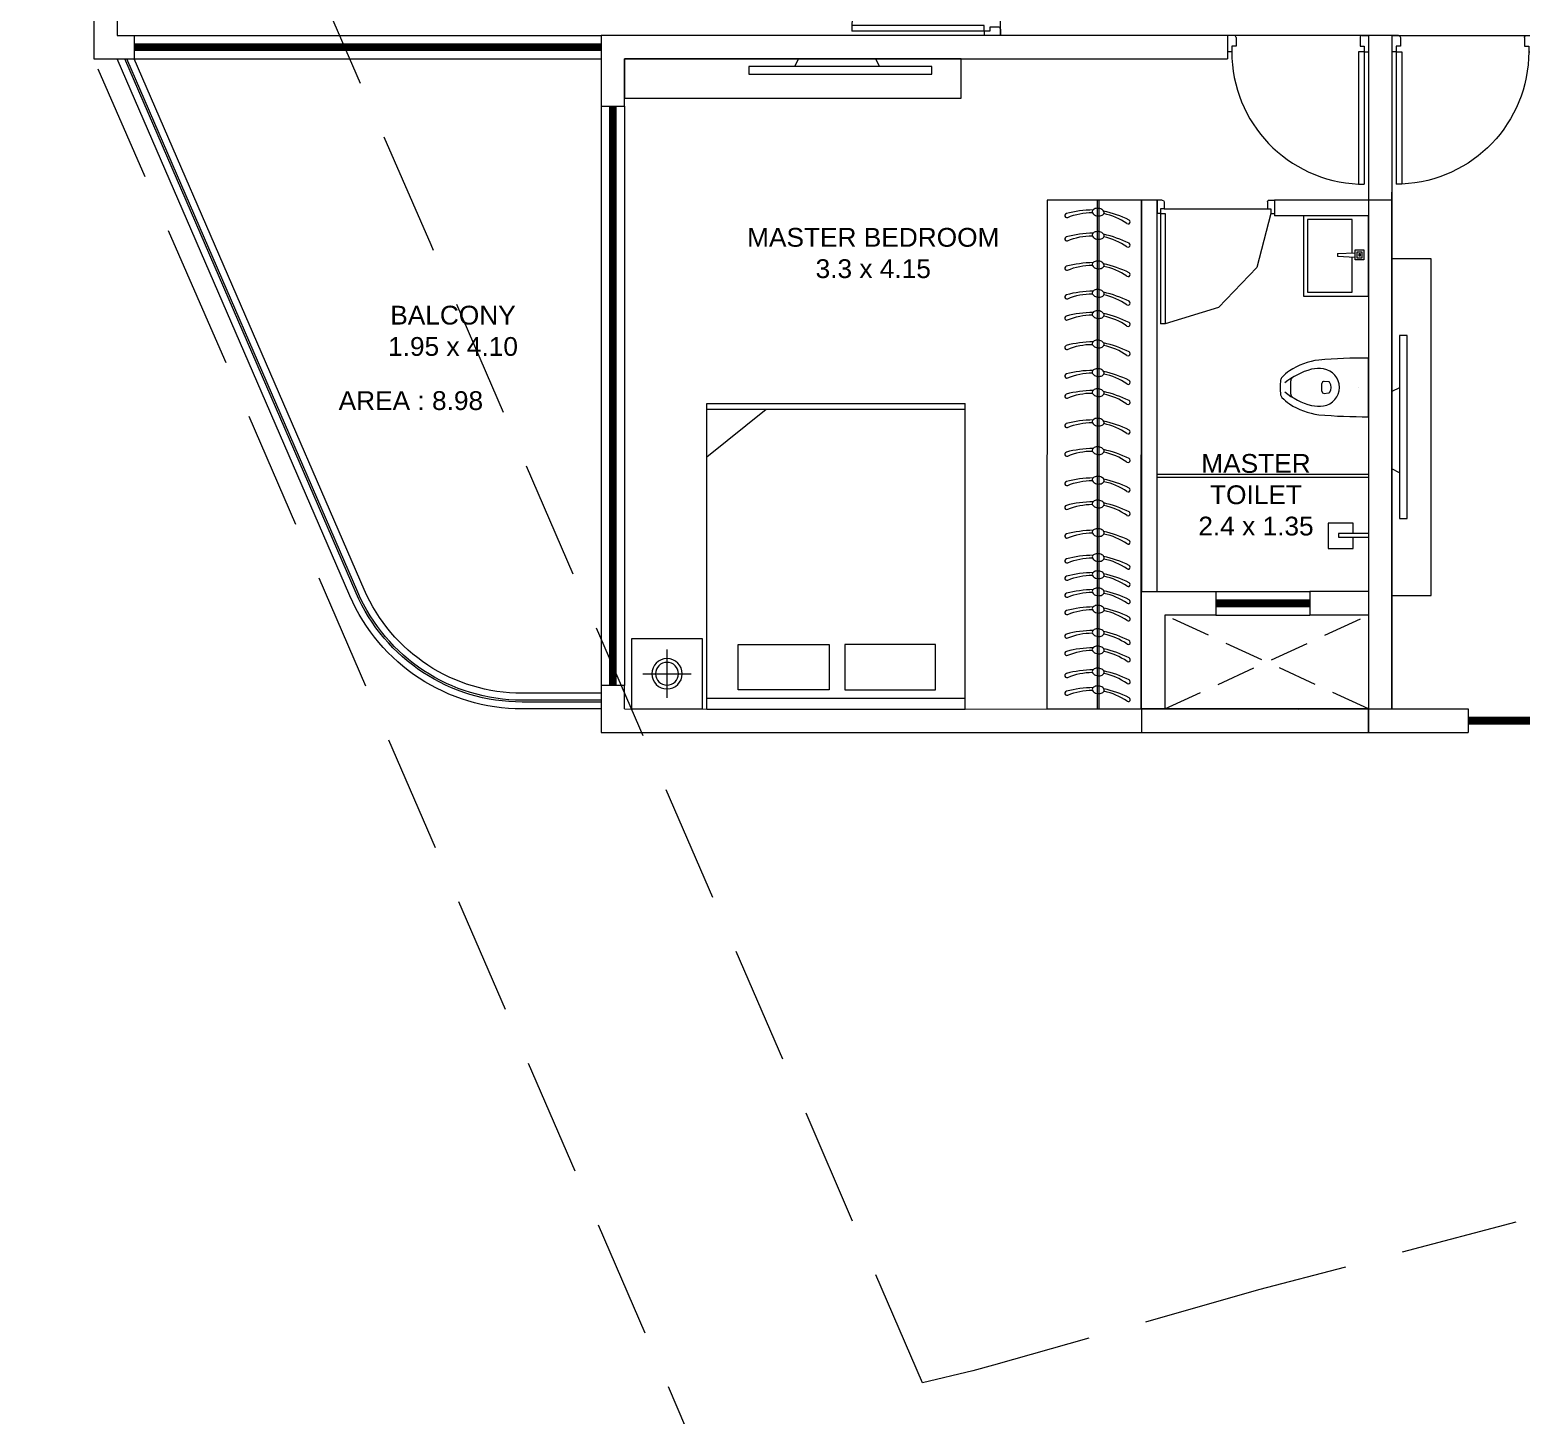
# Model space of a CAD drawing. Header units: inches. Extents: x 27644242 to 29005101, y -955243 to 216979.
# Drawn here: x 28705045 to 28714567, y -441429 to -432581 of the extents above; entities that cross this region are included whole.
import ezdxf

# ---------------------------------------------------------------- set-up
doc = ezdxf.new("R2010")
doc.units = ezdxf.units.IN
doc.header["$MEASUREMENT"] = 0
doc.set_wipeout_variables(frame=1)
for name, pattern in [('01-Xref Col Podium Lvl-1$0$HIDDEN', [0.375, 0.25, -0.125]), ('DASHED2', [0.375, 0.25, -0.125]), ('HIDDEN', [0.375, 0.25, -0.125])]:
    doc.linetypes.add(name, pattern=pattern)
for name, color, linetype, lineweight in [('AHC-A-DUCT', 14, 'HIDDEN', 5), ('DOOR', 4, 'Continuous', 0), ('DOORS', 1, 'Continuous', 9), ('ELEVATION', 40, 'Continuous', 13), ('FURN', 250, 'Continuous', 0), ('RVA Site Boundary', 17, 'Continuous', 15), ('WALL', 7, 'Continuous', 20), ('WINDOW', 162, 'Continuous', 13)]:
    doc.layers.add(name, color=color, linetype=linetype, lineweight=lineweight)
doc.layers.add('text', color=7, linetype='Continuous')
doc.styles.add('AMITS', font='arial.ttf')

# ---------------------------------------------------------------- blocks, each defined once
blk = doc.blocks.new('frerfdefr')
at = {"layer": 'FURN'}
for p, q in [((28735034.4, -3889.7), (28734433.5, -3889.9, 0)), ((28734433.5, -7140.2, 0), (28734434.3, -3889.9, 0)), ((28734753.1, -7140, 0), (28734753.4, -3889.8, 0)), ((28734765.1, -7140, 0), (28734765.4, -3889.7, 0)), ((28735033.5, -7139.9, 0), (28735034.3, -3889.7, 0)), ((28735034.4, -7139.9, 0), (28734433.5, -7140.2, 0))]:
    blk.add_line(p, q, dxfattribs=at)
at = {"layer": 'FURN', "extrusion": (6.40542e-09, -9.36485e-09, 1)}
for points in [[(28734725.7, -3952.6, 0.057952), (28734555.1, -3975.8, 1.08017), (28734563.6, -4000.8, -0.102886), (28734721.1, -3968.8, -0.821198)], [(28734725.6, -4101.2, 0.057952), (28734554.9, -4124.4, 1.08017), (28734563.4, -4149.4, -0.102886), (28734720.9, -4117.4, -0.821198)], [(28734725.6, -4289.2, 0.057952), (28734555, -4312.4, 1.08017), (28734563.5, -4337.4, -0.102886), (28734721, -4305.4, -0.821198)], [(28734725.7, -4471.5, 0.057952), (28734555.1, -4494.7, 1.08017), (28734563.6, -4519.6, -0.102886), (28734721.1, -4487.7, -0.821198)], [(28734725.6, -4606.8, 0.057952), (28734554.9, -4630, 1.08017), (28734563.4, -4654.9, -0.102886), (28734720.9, -4623, -0.821198)], [(28734725.6, -4794.8, 0.057952), (28734555, -4818, 1.08017), (28734563.5, -4842.9, -0.102886), (28734721, -4811, -0.821198)], [(28734725.7, -4977, 0.057952), (28734555.1, -5000.3, 1.08017), (28734563.6, -5025.2, -0.102886), (28734721.1, -4993.2, -0.821198)], [(28734725.6, -5105.7, 0.057952), (28734554.9, -5128.9, 1.08017), (28734563.4, -5153.9, -0.102886), (28734720.9, -5121.9, -0.821198)], [(28734725.6, -5293.7, 0.057952), (28734555, -5316.9, 1.08017), (28734563.5, -5341.9, -0.102886), (28734721, -5309.9, -0.821198)], [(28734725.7, -5475.9, 0.057952), (28734555.1, -5499.2, 1.08017), (28734563.6, -5524.1, -0.102886), (28734721.1, -5492.2, -0.821198)], [(28734725.8, -5664.2, 0.057952), (28734555.2, -5687.4, 1.08017), (28734563.7, -5712.4, -0.102886), (28734721.2, -5680.4, -0.821198)], [(28734725.9, -5816.4, 0.057952), (28734555.2, -5839.7, 1.08017), (28734563.7, -5864.6, -0.102886), (28734721.2, -5832.7, -0.821198)], [(28734725.9, -5998.7, 0.057952), (28734555.3, -6021.9, 1.08017), (28734563.8, -6046.9, -0.102886), (28734721.3, -6014.9, -0.821198)], [(28734726, -6158.1, 0.057952), (28734555.4, -6181.3, 1.08017), (28734563.9, -6206.2, -0.102886), (28734721.4, -6174.3, -0.821198)], [(28734726.1, -6268.6, 0.057952), (28734555.4, -6291.9, 1.08017), (28734563.9, -6316.8, -0.102886), (28734721.4, -6284.9, -0.821198)], [(28734726.1, -6377.4, 0.057952), (28734555.5, -6400.7, 1.08017), (28734564, -6425.6, -0.102886), (28734721.5, -6393.6, -0.821198)], [(28734726.2, -6488, 0.057952), (28734555.5, -6511.2, 1.08017), (28734564, -6536.2, -0.102886), (28734721.5, -6504.2, -0.821198)], [(28734726.1, -6637.9, 0.057952), (28734555.5, -6661.2, 1.08017), (28734564, -6686.1, -0.102886), (28734721.5, -6654.1, -0.821198)], [(28734726.2, -6748.5, 0.057952), (28734555.5, -6771.7, 1.08017), (28734564, -6796.7, -0.102886), (28734721.5, -6764.7, -0.821198)], [(28734726.1, -6889.4, 0.057952), (28734555.5, -6912.7, 1.08017), (28734564, -6937.6, -0.102886), (28734721.5, -6905.6, -0.821198)], [(28734726.2, -7003, 0.057952), (28734555.5, -7026.2, 1.08017), (28734564, -7051.2, -0.102886), (28734721.5, -7019.2, -0.821198)]]:
    blk.add_lwpolyline(points, format="xyb", dxfattribs=at)
for points in [[(28734720.6, -3962.9, 0.144333), (28734722.2, -3971.8, 0.107177), (28734729.9, -3981.2, 0.077818), (28734741, -3987.5, 0.065016), (28734755.9, -3991.1, 0.065016), (28734771.2, -3990.7, 0.077818), (28734783.4, -3986.7, 0.107177), (28734792.8, -3979.1, 0.144333), (28734796.2, -3970.7, 0.144333), (28734794.6, -3961.8, 0.107177), (28734786.9, -3952.4, 0.077818), (28734775.8, -3946.1, 0.065016), (28734760.9, -3942.5, 0.065016), (28734745.6, -3943, 0.077818), (28734733.4, -3946.9, 0.107177), (28734724, -3954.5, 0.144333)], [(28734720.4, -4111.5, 0.144333), (28734722.1, -4120.5, 0.107177), (28734729.7, -4129.8, 0.077818), (28734740.9, -4136.2, 0.065016), (28734755.7, -4139.7, 0.065016), (28734771, -4139.3, 0.077818), (28734783.2, -4135.3, 0.107177), (28734792.6, -4127.7, 0.144333), (28734796.1, -4119.3, 0.144333), (28734794.4, -4110.4, 0.107177), (28734786.8, -4101, 0.077818), (28734775.6, -4094.7, 0.065016), (28734760.7, -4091.2, 0.065016), (28734745.5, -4091.6, 0.077818), (28734733.3, -4095.5, 0.107177), (28734723.9, -4103.1, 0.144333)], [(28734720.5, -4299.5, 0.144333), (28734722.2, -4308.5, 0.107177), (28734729.8, -4317.8, 0.077818), (28734740.9, -4324.2, 0.065016), (28734755.8, -4327.7, 0.065016), (28734771.1, -4327.3, 0.077818), (28734783.3, -4323.3, 0.107177), (28734792.7, -4315.7, 0.144333), (28734796.2, -4307.3, 0.144333), (28734794.5, -4298.4, 0.107177), (28734786.8, -4289, 0.077818), (28734775.7, -4282.7, 0.065016), (28734760.8, -4279.2, 0.065016), (28734745.5, -4279.6, 0.077818), (28734733.4, -4283.5, 0.107177), (28734723.9, -4291.1, 0.144333)], [(28734720.6, -4481.8, 0.144333), (28734722.2, -4490.7, 0.107177), (28734729.9, -4500.1, 0.077818), (28734741, -4506.4, 0.065016), (28734755.9, -4509.9, 0.065016), (28734771.2, -4509.5, 0.077818), (28734783.4, -4505.6, 0.107177), (28734792.8, -4498, 0.144333), (28734796.2, -4489.6, 0.144333), (28734794.6, -4480.7, 0.107177), (28734786.9, -4471.3, 0.077818), (28734775.8, -4464.9, 0.065016), (28734760.9, -4461.4, 0.065016), (28734745.6, -4461.8, 0.077818), (28734733.4, -4465.8, 0.107177), (28734724, -4473.4, 0.144333)], [(28734720.4, -4617.1, 0.144333), (28734722.1, -4626, 0.107177), (28734729.7, -4635.4, 0.077818), (28734740.9, -4641.7, 0.065016), (28734755.7, -4645.3, 0.065016), (28734771, -4644.8, 0.077818), (28734783.2, -4640.9, 0.107177), (28734792.6, -4633.3, 0.144333), (28734796.1, -4624.9, 0.144333), (28734794.4, -4616, 0.107177), (28734786.8, -4606.6, 0.077818), (28734775.6, -4600.3, 0.065016), (28734760.7, -4596.7, 0.065016), (28734745.5, -4597.1, 0.077818), (28734733.3, -4601.1, 0.107177), (28734723.9, -4608.7, 0.144333)], [(28734720.5, -4805.1, 0.144333), (28734722.2, -4814, 0.107177), (28734729.8, -4823.4, 0.077818), (28734740.9, -4829.7, 0.065016), (28734755.8, -4833.3, 0.065016), (28734771.1, -4832.8, 0.077818), (28734783.3, -4828.9, 0.107177), (28734792.7, -4821.3, 0.144333), (28734796.2, -4812.9, 0.144333), (28734794.5, -4804, 0.107177), (28734786.8, -4794.6, 0.077818), (28734775.7, -4788.3, 0.065016), (28734760.8, -4784.7, 0.065016), (28734745.5, -4785.1, 0.077818), (28734733.4, -4789.1, 0.107177), (28734723.9, -4796.7, 0.144333)], [(28734720.6, -4987.3, 0.144333), (28734722.2, -4996.3, 0.107177), (28734729.9, -5005.6, 0.077818), (28734741, -5012, 0.065016), (28734755.9, -5015.5, 0.065016), (28734771.2, -5015.1, 0.077818), (28734783.4, -5011.2, 0.107177), (28734792.8, -5003.5, 0.144333), (28734796.2, -4995.1, 0.144333), (28734794.6, -4986.2, 0.107177), (28734786.9, -4976.8, 0.077818), (28734775.8, -4970.5, 0.065016), (28734760.9, -4967, 0.065016), (28734745.6, -4967.4, 0.077818), (28734733.4, -4971.3, 0.107177), (28734724, -4979, 0.144333)], [(28734720.4, -5116, 0.144333), (28734722.1, -5124.9, 0.107177), (28734729.7, -5134.3, 0.077818), (28734740.9, -5140.6, 0.065016), (28734755.7, -5144.2, 0.065016), (28734771, -5143.8, 0.077818), (28734783.2, -5139.8, 0.107177), (28734792.6, -5132.2, 0.144333), (28734796.1, -5123.8, 0.144333), (28734794.4, -5114.9, 0.107177), (28734786.8, -5105.5, 0.077818), (28734775.6, -5099.2, 0.065016), (28734760.7, -5095.6, 0.065016), (28734745.5, -5096.1, 0.077818), (28734733.3, -5100, 0.107177), (28734723.9, -5107.6, 0.144333)], [(28734720.5, -5304, 0.144333), (28734722.2, -5312.9, 0.107177), (28734729.8, -5322.3, 0.077818), (28734740.9, -5328.6, 0.065016), (28734755.8, -5332.2, 0.065016), (28734771.1, -5331.8, 0.077818), (28734783.3, -5327.8, 0.107177), (28734792.7, -5320.2, 0.144333), (28734796.2, -5311.8, 0.144333), (28734794.5, -5302.9, 0.107177), (28734786.8, -5293.5, 0.077818), (28734775.7, -5287.2, 0.065016), (28734760.8, -5283.6, 0.065016), (28734745.5, -5284.1, 0.077818), (28734733.4, -5288, 0.107177), (28734723.9, -5295.6, 0.144333)], [(28734720.6, -5486.3, 0.144333), (28734722.2, -5495.2, 0.107177), (28734729.9, -5504.6, 0.077818), (28734741, -5510.9, 0.065016), (28734755.9, -5514.4, 0.065016), (28734771.2, -5514, 0.077818), (28734783.4, -5510.1, 0.107177), (28734792.8, -5502.4, 0.144333), (28734796.2, -5494.1, 0.144333), (28734794.6, -5485.1, 0.107177), (28734786.9, -5475.8, 0.077818), (28734775.8, -5469.4, 0.065016), (28734760.9, -5465.9, 0.065016), (28734745.6, -5466.3, 0.077818), (28734733.4, -5470.2, 0.107177), (28734724, -5477.9, 0.144333)], [(28734720.7, -5674.5, 0.144333), (28734722.3, -5683.4, 0.107177), (28734730, -5692.8, 0.077818), (28734741.1, -5699.1, 0.065016), (28734756, -5702.7, 0.065016), (28734771.3, -5702.3, 0.077818), (28734783.5, -5698.3, 0.107177), (28734792.9, -5690.7, 0.144333), (28734796.3, -5682.3, 0.144333), (28734794.7, -5673.4, 0.107177), (28734787, -5664, 0.077818), (28734775.9, -5657.7, 0.065016), (28734761, -5654.1, 0.065016), (28734745.7, -5654.6, 0.077818), (28734733.5, -5658.5, 0.107177), (28734724.1, -5666.1, 0.144333)], [(28734720.7, -5826.8, 0.144333), (28734722.4, -5835.7, 0.107177), (28734730, -5845.1, 0.077818), (28734741.2, -5851.4, 0.065016), (28734756.1, -5854.9, 0.065016), (28734771.4, -5854.5, 0.077818), (28734783.5, -5850.6, 0.107177), (28734792.9, -5842.9, 0.144333), (28734796.4, -5834.6, 0.144333), (28734794.7, -5825.6, 0.107177), (28734787.1, -5816.3, 0.077818), (28734775.9, -5809.9, 0.065016), (28734761.1, -5806.4, 0.065016), (28734745.8, -5806.8, 0.077818), (28734733.6, -5810.7, 0.107177), (28734724.2, -5818.4, 0.144333)], [(28734720.8, -6009, 0.144333), (28734722.5, -6017.9, 0.107177), (28734730.1, -6027.3, 0.077818), (28734741.3, -6033.6, 0.065016), (28734756.1, -6037.2, 0.065016), (28734771.4, -6036.8, 0.077818), (28734783.6, -6032.8, 0.107177), (28734793, -6025.2, 0.144333), (28734796.5, -6016.8, 0.144333), (28734794.8, -6007.9, 0.107177), (28734787.2, -5998.5, 0.077818), (28734776, -5992.2, 0.065016), (28734761.1, -5988.6, 0.065016), (28734745.8, -5989.1, 0.077818), (28734733.7, -5993, 0.107177), (28734724.3, -6000.6, 0.144333)], [(28734720.9, -6168.4, 0.144333), (28734722.5, -6177.3, 0.107177), (28734730.2, -6186.7, 0.077818), (28734741.3, -6193, 0.065016), (28734756.2, -6196.5, 0.065016), (28734771.5, -6196.1, 0.077818), (28734783.7, -6192.2, 0.107177), (28734793.1, -6184.6, 0.144333), (28734796.5, -6176.2, 0.144333), (28734794.9, -6167.3, 0.107177), (28734787.2, -6157.9, 0.077818), (28734776.1, -6151.5, 0.065016), (28734761.2, -6148, 0.065016), (28734745.9, -6148.4, 0.077818), (28734733.7, -6152.4, 0.107177), (28734724.3, -6160, 0.144333)], [(28734720.9, -6279, 0.144333), (28734722.6, -6287.9, 0.107177), (28734730.2, -6297.3, 0.077818), (28734741.4, -6303.6, 0.065016), (28734756.3, -6307.1, 0.065016), (28734771.5, -6306.7, 0.077818), (28734783.7, -6302.8, 0.107177), (28734793.1, -6295.1, 0.144333), (28734796.6, -6286.8, 0.144333), (28734794.9, -6277.8, 0.107177), (28734787.3, -6268.5, 0.077818), (28734776.1, -6262.1, 0.065016), (28734761.3, -6258.6, 0.065016), (28734746, -6259, 0.077818), (28734733.8, -6262.9, 0.107177), (28734724.4, -6270.6, 0.144333)], [(28734721, -6387.7, 0.144333), (28734722.6, -6396.7, 0.107177), (28734730.3, -6406, 0.077818), (28734741.4, -6412.4, 0.065016), (28734756.3, -6415.9, 0.065016), (28734771.6, -6415.5, 0.077818), (28734783.8, -6411.6, 0.107177), (28734793.2, -6403.9, 0.144333), (28734796.6, -6395.5, 0.144333), (28734795, -6386.6, 0.107177), (28734787.3, -6377.2, 0.077818), (28734776.2, -6370.9, 0.065016), (28734761.3, -6367.4, 0.065016), (28734746, -6367.8, 0.077818), (28734733.8, -6371.7, 0.107177), (28734724.4, -6379.4, 0.144333)], [(28734721, -6498.3, 0.144333), (28734722.7, -6507.2, 0.107177), (28734730.3, -6516.6, 0.077818), (28734741.5, -6523, 0.065016), (28734756.4, -6526.5, 0.065016), (28734771.6, -6526.1, 0.077818), (28734783.8, -6522.1, 0.107177), (28734793.2, -6514.5, 0.144333), (28734796.7, -6506.1, 0.144333), (28734795, -6497.2, 0.107177), (28734787.4, -6487.8, 0.077818), (28734776.2, -6481.5, 0.065016), (28734761.4, -6478, 0.065016), (28734746.1, -6478.4, 0.077818), (28734733.9, -6482.3, 0.107177), (28734724.5, -6489.9, 0.144333)], [(28734721, -6648.2, 0.144333), (28734722.6, -6657.2, 0.107177), (28734730.3, -6666.5, 0.077818), (28734741.4, -6672.9, 0.065016), (28734756.3, -6676.4, 0.065016), (28734771.6, -6676, 0.077818), (28734783.8, -6672.1, 0.107177), (28734793.2, -6664.4, 0.144333), (28734796.6, -6656, 0.144333), (28734795, -6647.1, 0.107177), (28734787.3, -6637.7, 0.077818), (28734776.2, -6631.4, 0.065016), (28734761.3, -6627.9, 0.065016), (28734746, -6628.3, 0.077818), (28734733.8, -6632.2, 0.107177), (28734724.4, -6639.9, 0.144333)], [(28734721, -6758.8, 0.144333), (28734722.7, -6767.7, 0.107177), (28734730.3, -6777.1, 0.077818), (28734741.5, -6783.5, 0.065016), (28734756.4, -6787, 0.065016), (28734771.6, -6786.6, 0.077818), (28734783.8, -6782.6, 0.107177), (28734793.2, -6775, 0.144333), (28734796.7, -6766.6, 0.144333), (28734795, -6757.7, 0.107177), (28734787.4, -6748.3, 0.077818), (28734776.2, -6742, 0.065016), (28734761.4, -6738.5, 0.065016), (28734746.1, -6738.9, 0.077818), (28734733.9, -6742.8, 0.107177), (28734724.5, -6750.4, 0.144333)], [(28734721, -6899.7, 0.144333), (28734722.6, -6908.7, 0.107177), (28734730.3, -6918, 0.077818), (28734741.4, -6924.4, 0.065016), (28734756.3, -6927.9, 0.065016), (28734771.6, -6927.5, 0.077818), (28734783.8, -6923.6, 0.107177), (28734793.2, -6915.9, 0.144333), (28734796.6, -6907.5, 0.144333), (28734795, -6898.6, 0.107177), (28734787.3, -6889.2, 0.077818), (28734776.2, -6882.9, 0.065016), (28734761.3, -6879.4, 0.065016), (28734746, -6879.8, 0.077818), (28734733.8, -6883.7, 0.107177), (28734724.4, -6891.4, 0.144333)], [(28734721, -7013.3, 0.144333), (28734722.7, -7022.2, 0.107177), (28734730.3, -7031.6, 0.077818), (28734741.5, -7038, 0.065016), (28734756.4, -7041.5, 0.065016), (28734771.6, -7041.1, 0.077818), (28734783.8, -7037.1, 0.107177), (28734793.2, -7029.5, 0.144333), (28734796.7, -7021.1, 0.144333), (28734795, -7012.2, 0.107177), (28734787.4, -7002.8, 0.077818), (28734776.2, -6996.5, 0.065016), (28734761.4, -6993, 0.065016), (28734746.1, -6993.4, 0.077818), (28734733.9, -6997.3, 0.107177), (28734724.5, -7004.9, 0.144333)]]:
    blk.add_lwpolyline(points, format="xyb", close=True, dxfattribs=at)
for centre, radius, start, end in [((28734627.1, -4686.1, 0.2), 745.3, 63.84974, 77.11662), ((28734716, -4363.1, 0.2), 394.6, 55.02139, 78.51845), ((28734627, -4834.7, 0.2), 745.3, 63.84974, 77.11662), ((28734715.8, -4511.7, 0.2), 394.6, 55.02139, 78.51845), ((28734627.1, -5022.7, 0.2), 745.3, 63.84974, 77.11662), ((28734715.9, -4699.7, 0.2), 394.6, 55.02139, 78.51845), ((28734627.1, -5205, 0.2), 745.3, 63.84974, 77.11662), ((28734716, -4882, 0.2), 394.6, 55.02139, 78.51845), ((28734627, -5340.3, 0.2), 745.3, 63.84974, 77.11662), ((28734715.8, -5017.3, 0.2), 394.6, 55.02139, 78.51845), ((28734627.1, -5528.3, 0.2), 745.3, 63.84974, 77.11662), ((28734715.9, -5205.3, 0.2), 394.6, 55.02139, 78.51845), ((28734627.1, -5710.5, 0.2), 745.3, 63.84974, 77.11662), ((28734716, -5387.5, 0.2), 394.6, 55.02139, 78.51845), ((28734627, -5839.2, 0.2), 745.3, 63.84974, 77.11662), ((28734715.8, -5516.2, 0.2), 394.6, 55.02139, 78.51845), ((28734627.1, -6027.2, 0.2), 745.3, 63.84974, 77.11662), ((28734715.9, -5704.2, 0.2), 394.6, 55.02139, 78.51845), ((28734627.1, -6209.5, 0.2), 745.3, 63.84974, 77.11662), ((28734716, -5886.4, 0.2), 394.6, 55.02139, 78.51845), ((28734627.2, -6397.7, 0.2), 745.3, 63.84974, 77.11662), ((28734716.1, -6074.7, 0.2), 394.6, 55.02139, 78.51845), ((28734627.3, -6550, 0.2), 745.3, 63.84974, 77.11662), ((28734716.2, -6226.9, 0.2), 394.6, 55.02139, 78.51845), ((28734627.4, -6732.2, 0.2), 745.3, 63.84974, 77.11662), ((28734716.2, -6409.2, 0.2), 394.6, 55.02139, 78.51845), ((28734627.4, -6891.6, 0.2), 745.3, 63.84974, 77.11662), ((28734716.3, -6568.6, 0.2), 394.6, 55.02139, 78.51845), ((28734627.5, -7002.2, 0.2), 745.3, 63.84974, 77.11662), ((28734716.4, -6679.1, 0.2), 394.6, 55.02139, 78.51845), ((28734627.5, -7110.9, 0.2), 745.3, 63.84974, 77.11662), ((28734716.4, -6787.9, 0.2), 394.6, 55.02139, 78.51845), ((28734627.6, -7221.5, 0.2), 745.3, 63.84974, 77.11662), ((28734716.4, -6898.5, 0.2), 394.6, 55.02139, 78.51845), ((28734950.2, -6564.4, 0.2), 13.2, 235.02116, 63.84954), ((28734627.5, -7371.4, 0.2), 745.3, 63.84974, 77.11662), ((28734716.4, -7048.4, 0.2), 394.6, 55.02139, 78.51845), ((28734627.6, -7482, 0.2), 745.3, 63.84974, 77.11662), ((28734950.2, -6714.3, 0.2), 13.2, 235.02116, 63.84954), ((28734716.4, -7159, 0.2), 394.6, 55.02139, 78.51845), ((28734950.2, -6824.9, 0.2), 13.2, 235.02116, 63.84954), ((28734627.5, -7622.9, 0.2), 745.3, 63.84974, 77.11662), ((28734716.4, -7299.9, 0.2), 394.6, 55.02139, 78.51845), ((28734627.6, -7736.5, 0.2), 745.3, 63.84974, 77.11662), ((28734716.4, -7413.5, 0.2), 394.6, 55.02139, 78.51845), ((28734950.2, -6965.8, 0.2), 13.2, 235.02116, 63.84954), ((28734950.2, -7079.4, 0.2), 13.2, 235.02116, 63.84954)]:
    blk.add_arc(centre, radius, start, end, dxfattribs=at)
blk = doc.blocks.new('TVVVV')
at = {"layer": 'FURN', "ltscale": 1000, "elevation": 0}
blk.add_lwpolyline([(-129.9, 740.3), (-82, 740.3), (-82, -428.6), (-129.9, -428.6)], close=True, dxfattribs=at)
for points in [[(-129.9, 446.7), (-178.7, 422)], [(-129.9, -95.7), (-178.7, -71)]]:
    blk.add_lwpolyline(points, dxfattribs=at)
blk = doc.blocks.new('A$C6E20521E-flat-1-flatten-1')
at = {"layer": 'DOORS', "color": 251}
for p, q in [((-63, 103.5), (-63, 948.9)), ((-63, 948.9), (-27, 948.9)), ((-27, 103.5), (-27, 948.9)), ((-900, 0), (-900, 103.5)), ((-873, 103.5), (-900, 103.5)), ((-873, 67.5), (-873, 103.5)), ((-27, 103.5), (-63, 103.5)), ((-27, 103.5), (0, 103.5)), ((-27, 67.5), (-27, 103.5)), ((0, 0), (0, 103.5)), ((0, 0), (-900, 0)), ((-846, 67.5), (-873, 67.5)), ((-846, 13.5), (-846, 67.5)), ((-54, 13.5), (-54, 67.5)), ((-54, 67.5), (-27, 67.5)), ((-859.5, 0), (-900, 0)), ((-40.5, 0), (0, 0))]:
    blk.add_line(p, q, dxfattribs=at)
at = {"layer": 'DOORS', "color": 251, "extrusion": (0, 0, -1)}
for centre, major_axis, start_param, end_param in [((-27, 103.5), (-729.3, -428.8), 0.531535, 2.059765), ((-859.5, 13.5), (-11.7, -6.7), 3.665191, 5.235988), ((-40.5, 13.5), (-11.7, -6.7), 5.235988, 6.806784)]:
    blk.add_ellipse(centre, major_axis=major_axis, ratio=1, start_param=start_param, end_param=end_param, dxfattribs=at)
blk = doc.blocks.new('A$C3D5F2F58')
at = {"color": 0, "linetype": 'ByBlock'}
blk.add_wipeout([(187.5, 0), (-187.5, 0), (-185.4, -124.8), (-182.6, -194.2), (-178.7, -263.3), (-175.9, -302), (-169.5, -348.6), (-150.7, -414.8), (-143.6, -432.7), (-131.4, -459.4), (-111.6, -495.4), (-106, -504.2), (-86.3, -529.7), (-71.8, -545.1), (-63.8, -552.7), (-55.8, -558), (-40.6, -562), (-22.7, -564.1), (3.1, -565), (29.6, -563.4), (46.7, -561), (55.8, -558), (74.2, -542.7), (100.9, -511.4), (135.4, -451.2), (158.3, -392.2), (171.2, -340), (178.9, -260.4), (185.1, -136.1), (187.4, -46)], dxfattribs=at)
for p, q in [((-187.5, 0), (187.5, 0)), ((0, -62.5), (0, -62.5)), ((-38.3, -282.4), (-35.8, -255.2)), ((35.8, -255.2), (38.3, -282.4)), ((-24.2, -298), (24.2, -298)), ((-42.5, -496.8), (42.5, -496.8))]:
    blk.add_line(p, q, dxfattribs=at)
at = {"color": 0, "linetype": 'ByBlock', "extrusion": (0, 0, -1)}
for centre, major_axis, ratio, start_param, end_param in [((3903, 5.3), (4087.6, 164.4), 0.940247, 3.100232, 3.182953), ((-3903, 5.4), (-4087.6, 164.4), 0.940247, 3.100232, 3.182953), ((0, -305.1), (84.4, 84.4), 1, 4.07333, 6.922251), ((-24.2, -283.7), (10, 10), 1, 2.356198, 4.018929), ((-27.3, -256), (6.03, 6.03), 1, 4.01894, 4.852375), ((0, -292.3), (-38.2, 38.2), 1, 0.139988, 1.430816), ((24.2, -283.7), (-10, 10), 1, 2.264265, 3.926995), ((27.3, -256), (6.03, 6.03), 1, -0.139979, 0.693472), ((275.8, -257.5), (321.4, 321.4), 1, 3.353441, 3.79389), ((86.9, -319.1), (146.6, 146.6), 1, 3.705861, 4.079165), ((326.3, -245.8), (-323.4, 323.4), 1, 4.816657, 5.23508), ((-326.3, -245.8), (-323.4, 323.4), 1, 2.618909, 3.037332), ((-275.8, -257.5), (-321.4, 321.4), 1, 2.489302, 2.929752), ((-86.9, -319.1), (-146.6, 146.6), 1, 2.204028, 2.577331), ((119.3, -350.5), (192.8, 192.8), 1, 3.092098, 3.328462), ((-40.9, -527.4), (24.1, 24.1), 1, 2.528301, 3.092099), ((-42.5, -474.1), (16.1, 16.1), 1, 2.356198, 3.387836), ((0, -292.3), (-192.8, 192.8), 1, 3.75489, 4.099099), ((42.5, -474.1), (16.1, 16.1), 1, 1.324559, 2.356198), ((40.9, -527.4), (24.1, 24.1), 1, 1.620298, 2.184095), ((-119.3, -350.5), (192.8, 192.8), 1, 1.383935, 1.620298)]:
    blk.add_ellipse(centre, major_axis=major_axis, ratio=ratio, start_param=start_param, end_param=end_param, dxfattribs=at)
blk = doc.blocks.new('A$C3E645E75')
at = {"extrusion": (0, 0, -1), "zscale": -0.9999999999999998, "rotation": 179.9999999999989}
blk.add_blockref('A$C3D5F2F58', (0, 0), dxfattribs=at)
blk = doc.blocks.new('A$C3C731254-flat-1')
at = {"layer": 'FURN'}
for p, q in [((-77430.4, -2820), (-77430.7, -2801.7)), ((-77430.4, -2801.7), (-77317.9, -2797)), ((-77430.4, -2820), (-77317.9, -2824.7))]:
    blk.add_line(p, q, dxfattribs=at)
for points in [[(-77233.3, -3060.6), (-77647.7, -3060.6), (-77647.7, -2547.5), (-77233.3, -2547.5)], [(-77262.7, -2843), (-77262.7, -2778.3), (-77317.9, -2778.3), (-77317.9, -2843)], [(-77275, -2830.8), (-77275, -2790.5), (-77305.7, -2790.5), (-77305.7, -2830.8)], [(-77287.2, -2818.6), (-77287.2, -2802.7), (-77293.4, -2802.7), (-77293.4, -2818.6)]]:
    blk.add_lwpolyline(points, close=True, dxfattribs=at)
blk.add_lwpolyline([(-77338.5, -2823.8), (-77338.5, -3036.2), (-77623.2, -3036.2), (-77623.2, -2571.9), (-77338.5, -2571.9), (-77338.5, -2797.8)], dxfattribs=at)
blk = doc.blocks.new('A$C3A956F37-flat-1')
at = {"layer": 'FURN'}
blk.add_line((-168.3, 90.2), (0, 90.2), dxfattribs=at)
for points in [[(-97.1, 66.7), (-97.1, 0), (-258.5, 0), (-258.5, 161.4), (-97.1, 161.4), (-97.1, 90.2)], [(0, 67.1), (-191.4, 67.1), (-191.4, 90.2), (-168.3, 90.2)]]:
    blk.add_lwpolyline(points, dxfattribs=at)
blk = doc.blocks.new('edddew234')
at = {"layer": 'FURN', "linetype": 'Continuous', "extrusion": (5.00305e-08, 8.66553e-08, 1)}
for p, q in [((1390.9, 2058.4, 0), (1390.9, 1749.7, 0)), ((1545.3, 1904, 0), (1236.6, 1904, 0))]:
    blk.add_line(p, q, dxfattribs=at)
at = {"layer": 'FURN', "ltscale": 0.05, "extrusion": (5.00305e-08, 8.66553e-08, 1)}
for p, q in [((1615.9, 1650, 0), (-334.1, 1650, 0)), ((-334.1, 1650, 0), (-334.1, 0, 0)), ((5.5, 1650, 0), (-299.5, 1271.1, 0)), ((-299.5, 1650, 0), (-299.5, 0, 0)), ((1546.7, 1650, 0), (1546.7, 0, 0)), ((1615.9, 1650, 0), (1615.9, 0, 0)), ((1615.9, 0, 0), (-334.1, 0, 0))]:
    blk.add_line(p, q, dxfattribs=at)
blk.add_lwpolyline([(1165.9, 1679), (1615.9, 1679), (1615.9, 2129), (1165.9, 2129)], close=True, dxfattribs=at)
at = {"layer": 'FURN', "linetype": 'Continuous', "extrusion": (5.00305e-08, 8.66553e-08, 1)}
for points in [[(1494.4, 1449.2), (1203.1, 1449.2), (1203.1, 869.5), (1494.4, 869.5)], [(1494.4, 189.8), (1203.1, 189.8), (1203.1, 769.5), (1494.4, 769.5)]]:
    blk.add_lwpolyline(points, close=True, dxfattribs=at)
for radius in [97, 72.8]:
    blk.add_circle((1390.9, 1904), radius, dxfattribs=at)
blk = doc.blocks.new('A$C65A37FE3-flatten-3')
at = {"layer": 'DOOR', "color": 252, "true_color": 0x939598}
for p, q in [((0, -33.8), (0, 0)), ((0, 0), (86.3, 0)), ((11.3, -45), (56.3, -45)), ((56.3, -45), (56.3, -22.5)), ((56.3, -22.5), (86.3, -22.5)), ((86.3, -22.5), (86.3, 0)), ((86.3, -22.5), (86.3, -52.5)), ((86.3, -22.5), (791, -22.5)), ((86.3, -52.5), (791, -52.5)), ((791, -52.5), (791, -22.5)), ((0, -716.5), (0, -750.2)), ((0, -750.2), (86.3, -750.2)), ((11.3, -705.2), (56.3, -705.2)), ((56.3, -705.2), (56.3, -727.7)), ((56.3, -727.7), (86.3, -727.7)), ((86.3, -727.7), (86.3, -750.2))]:
    blk.add_line(p, q, dxfattribs=at)
for points in [[(0, -33.8), (3.3, -41.7), (11.3, -45)], [(86.3, -727.7), (430.2, -638.2), (686.8, -392.3), (790.8, -52.5)], [(11.3, -705.2), (5.6, -706.7), (1.5, -710.8), (0, -716.5)]]:
    blk.add_lwpolyline(points, dxfattribs=at)
blk = doc.blocks.new('FDEFREFR')
at = {"layer": 'AHC-A-DUCT', "linetype": 'DASHED2', "ltscale": 1000}
for p, q in [((28736484.4, -7139.7), (28735184.4, -6539.7)), ((28735184.8, -7139.7), (28736484.4, -6539.7))]:
    blk.add_line(p, q, dxfattribs=at)
at = {"layer": 'ELEVATION', "ltscale": 500}
for points in [[(28731584.4, -7139.7), (28731081.3, -7139.7, -0.298937), (28729980.3, -6416.8), (28728494.9, -2988.6)], [(28731584.4, -7039.7), (28731081.3, -7039.7, -0.298937), (28730072, -6377), (28728603.9, -2988.6)]]:
    blk.add_lwpolyline(points, format="xyb", dxfattribs=at)
at = {"layer": 'ELEVATION', "color": 4, "ltscale": 500}
for points in [[(28731584.4, -7095.7), (28731081.3, -7095.7, -0.298937), (28730020.6, -6399.3), (28728542.8, -2988.6)], [(28731584.4, -7083.7), (28731081.3, -7083.7, -0.298937), (28730031.6, -6394.5), (28728555.9, -2988.6)]]:
    blk.add_lwpolyline(points, format="xyb", dxfattribs=at)
at = {"layer": 'FURN', "ltscale": 500}
for p, q in [((28735179.1, -3945.9), (28735839.3, -3945.9)), ((28735134.4, -5639.7), (28736484.5, -5639.7)), ((28735134.4, -5659.7), (28736484.5, -5659.7))]:
    blk.add_line(p, q, dxfattribs=at)
for points in [[(28731734.4, -2988.6), (28731734.4, -3238.6), (28733884.1, -3238.6), (28733884.1, -2988.6)], [(28736634.4, -6414.5), (28736884.4, -6414.5), (28736884.4, -4264.8), (28736634.4, -4264.8)]]:
    blk.add_lwpolyline(points, close=True, dxfattribs=at)
at = {"layer": 'FURN', "extrusion": (6.40542e-09, -9.36485e-09, 1)}
for centre in [(28734949.8, -4028.9, 0.2), (28734949.6, -4177.6, 0.2), (28734949.7, -4365.6, 0.2), (28734949.8, -4547.8, 0.2), (28734949.6, -4683.1, 0.2), (28734949.7, -4871.1, 0.2), (28734949.8, -5053.4, 0.2), (28734949.6, -5182, 0.2), (28734949.7, -5370, 0.2), (28734949.8, -5552.3, 0.2), (28734949.9, -5740.5, 0.2), (28734949.9, -5892.8, 0.2), (28734950, -6075, 0.2), (28734950.1, -6234.4, 0.2), (28734950.1, -6345, 0.2), (28734950.2, -6453.8, 0.2)]:
    blk.add_arc(centre, 13.2, 235.02116, 63.84954, dxfattribs=at)
at = {"layer": 'WALL', "ltscale": 500}
for p, q in [((28728344.9, 360.4, 0), (28728344.9, -2988.6)), ((28728494.9, 360.4, 0), (28728494.9, -2838.6)), ((28728494.9, -1788.6, 0), (28728494.9, -2838.6, 0)), ((28728494.9, -2838.6), (28728603.9, -2838.6)), ((28728603.9, -2838.6), (28728603.9, -2988.6)), ((28731584.4, -2838.6), (28731584.4, -3289.7)), ((28735634.4, -2838.6, 0), (28731584.4, -2838.6, 0)), ((28735584.4, -2838.6), (28735584.4, -2988.6)), ((28736634.4, -2838.6, 0), (28736484.4, -2838.6, 0)), ((28728344.9, -2988.6), (28728603.9, -2988.6)), ((28731734.4, -3289.7), (28731734.4, -2988.6)), ((28731734.4, -2988.6), (28735584.4, -2988.6)), ((28731584.4, -3289.7), (28731734.4, -3289.7)), ((28736634.4, -3889.7), (28735884.4, -3889.7)), ((28735884.4, -3889.7), (28735884.4, -3989.7)), ((28736634.4, -7139.7), (28736634.4, -3839.7)), ((28736484.4, -3989.7), (28735884.4, -3989.7)), ((28735034.4, -7139.7), (28735034.4, -6389.7)), ((28735034.4, -6389.7), (28735509.4, -6389.7)), ((28735509.4, -6389.7), (28735509.4, -6539.7)), ((28736484.4, -6389.7), (28736109.4, -6389.7)), ((28736109.4, -6389.7), (28736109.4, -6539.7)), ((28735509.4, -6539.7), (28735184.4, -6539.7)), ((28735184.4, -6539.7), (28735184.4, -7139.7)), ((28736484.4, -6539.7), (28736109.4, -6539.7))]:
    blk.add_line(p, q, dxfattribs=at)
at = {"layer": 'WALL', "transparency": 33554687}
for p, q in [((28736634.4, -2838.6, 0), (28736634.4, -7139.7, 0)), ((28737121.4, -7139.7), (28737121.4, -7289.7))]:
    blk.add_line(p, q, dxfattribs=at)
at = {"layer": 'WALL'}
for p, q in [((28731734.4, -7139.7, 0), (28736034.4, -7140, 0)), ((28735934.4, -7139.7), (28737121.4, -7139.7)), ((28735934.4, -7289.7), (28737121.4, -7289.7))]:
    blk.add_line(p, q, dxfattribs=at)
at = {"layer": 'WALL', "ltscale": 500}
for points in [[(28735134.4, -6389.7), (28735134.4, -3889.7), (28735034.4, -3889.7), (28735034.4, -6389.7)], [(28731734.4, -7139.7), (28731734.4, -6989.7), (28731584.4, -6989.7), (28731584.4, -7289.7), (28735934.4, -7289.7)]]:
    blk.add_lwpolyline(points, dxfattribs=at)
blk.add_lwpolyline([(28736484.4, -7289.7), (28736484.4, -7139.7), (28735034.4, -7139.7), (28735034.4, -7289.7)], close=True, dxfattribs=at)
at = {"layer": 'WINDOW', "ltscale": 500}
for p, q in [((28728603.9, -2838.6), (28731584.4, -2838.6)), ((28728603.9, -2988.6), (28731584.4, -2988.6)), ((28731584.4, -3289.7), (28731584.4, -6989.7)), ((28731734.4, -3289.7), (28731734.4, -6989.7)), ((28735509.4, -6389.7), (28736109.4, -6389.7)), ((28735509.4, -6539.7), (28736109.4, -6539.7))]:
    blk.add_line(p, q, dxfattribs=at)
at = {"layer": 'WINDOW', "ltscale": 500, "const_width": 50}
for points in [[(28731584.4, -2913.6), (28728603.9, -2913.6)], [(28731659.4, -3289.7), (28731659.4, -6989.7)], [(28736109.4, -6464.7), (28735509.4, -6464.7)], [(28739147, -7214.7), (28737121.4, -7214.7)]]:
    blk.add_lwpolyline(points, dxfattribs=at)
at = {"xscale": -1, "rotation": 180.0000000000088}
for name, p in [('A$C3C731254-flat-1', (28813717.6, -7050.3)), ('A$C3A956F37-flat-1', (28736484.5, -5952.6))]:
    blk.add_blockref(name, p, dxfattribs=at)
at = {"layer": 'DOOR', "ltscale": 500, "xscale": -1}
for p, rotation in [((28734134.4, -2838.6), 89.9999999999998), ((28736484.4, -2838.6), 180)]:
    blk.add_blockref('A$C6E20521E-flat-1-flatten-1', p, dxfattribs=dict(at, rotation=rotation))
at = {"layer": 'DOOR', "ltscale": 500, "rotation": 180}
blk.add_blockref('A$C6E20521E-flat-1-flatten-1', (28736634.4, -2838.6, 0), dxfattribs=at)
at = {"layer": 'FURN', "ltscale": 1000, "xscale": -1}
for p, rotation in [((28733267.4, -3167.3, 0), 89.99999999999973), ((28736813, -5183.8, 0), 179.9999999999999)]:
    blk.add_blockref('TVVVV', p, dxfattribs=dict(at, rotation=rotation))
at = {"layer": 'FURN', "extrusion": (0, 0, -1), "xscale": -1, "zscale": -1, "rotation": 270.0002197302562}
blk.add_blockref('A$C3E645E75', (-28736484.4, -5085.9), dxfattribs=at)
at = {"layer": 'FURN', "ltscale": 500, "xscale": -1, "rotation": 89.9999999999996}
blk.add_blockref('edddew234', (28733909.4, -5523.9, 0), dxfattribs=at)
at = {"layer": 'WALL', "ltscale": 500}
blk.add_blockref('frerfdefr', (0, 0), dxfattribs=at)
at = {"layer": 'WALL', "ltscale": 500, "xscale": -1, "rotation": 89.99999999999984}
blk.add_blockref('A$C65A37FE3-flatten-3', (28735134.1, -3889.7), dxfattribs=at)
at = {"layer": 'text', "ltscale": 100, "char_height": 120, "width": 1715.235, "style": 'AMITS'}
for s, insert, attachment_point in [('\\pxqc;MASTER BEDROOM\\P3.3 x 4.15', (28734179.8, -4067.6), 3), ('\\pxqc;BALCONY\\P1.95 x 4.10', (28731496.5, -4564.5), 3), ('\\pxi-3,l4,qc,t4;AREA : 8.98', (28731167.5, -5110.3), 3), ('\\pxqc;MASTER \\PTOILET\\P2.4 x 1.35', (28734908.3, -5511.5), 1)]:
    blk.add_mtext(s, dxfattribs=dict(at, insert=insert, attachment_point=attachment_point))
at = {"layer": 'WALL'}
blk.add_line((28736484.4, -2838.6), (28736484.4, -7289.7), dxfattribs=at)

msp = doc.modelspace()

# ---------------------------------------------------------------- linework, layer by layer
at = {"layer": 'RVA Site Boundary', "linetype": '01-Xref Col Podium Lvl-1$0$HIDDEN', "ltscale": 3000}
for points in [[(28741955.5, -436016.2), (28733624.9, -436774.5), (28733013.3, -436904.3), (28732304, -437072.4), (28713285.1, -442076), (28711605.9, -442552.8), (28711440.2, -442599.5), (28710425.7, -442835.5), (28709966.3, -442941.2), (28709865.1, -442969.7), (28706230.5, -434551.9), (28698771.7, -417437.6), (28697412.5, -414365.1), (28698061.3, -414356.6), (28714626.9, -414192.4), (28721180.9, -414251.4), (28728668.1, -414229.3), (28742981.5, -414234.6)], [(28741844.7, -434520.1), (28733400.5, -435288.7), (28732684.5, -435440.6), (28731940.1, -435617.1), (28712889.4, -440629.1), (28711197.7, -441109.4), (28711066.7, -441146.3), (28710744.1, -441221.4), (28707606.6, -433954.9), (28700145.1, -416834.5), (28699705.3, -415840.4), (28714627.6, -415692.5), (28721176.3, -415751.4), (28728670, -415729.3), (28742980.7, -415734.6)]]:
    msp.add_lwpolyline(points, dxfattribs=at)

# ---------------------------------------------------------------- next in the draw order: block references
at = {"layer": 'WALL', "ltscale": 500}
msp.add_blockref('FDEFREFR', (-22892, -429778.9), dxfattribs=at)

doc.saveas('drawing.dxf')
